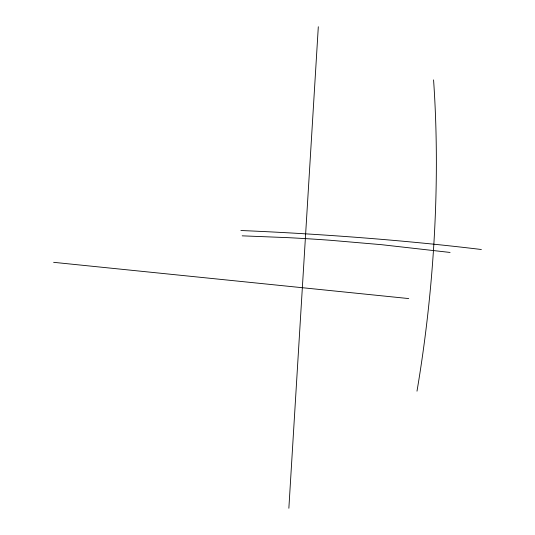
<?xml version="1.0" encoding="UTF-8"?>
<svg xmlns="http://www.w3.org/2000/svg" width="535" height="535" viewBox="0 0 535 535"><rect width="100%" height="100%" fill="white"/><g stroke="black" fill="none" stroke-linecap="round" stroke-linejoin="round"><path stroke-width="0.8" d="M288.86 508.25L318.312 26.75M242.188 235.841L288.104 237.654A191.764 19.046 3.5 0 1 330.289 240.268L381.549 244.689L450.075 252.446M53.62 262.324L408.733 298.57M240.884 230.511A339.457 33.718 3.5 0 1 481.38 249.511M433.571 79.896A528.165 199.087 -84.2 0 1 416.992 391.165"/></g></svg>
